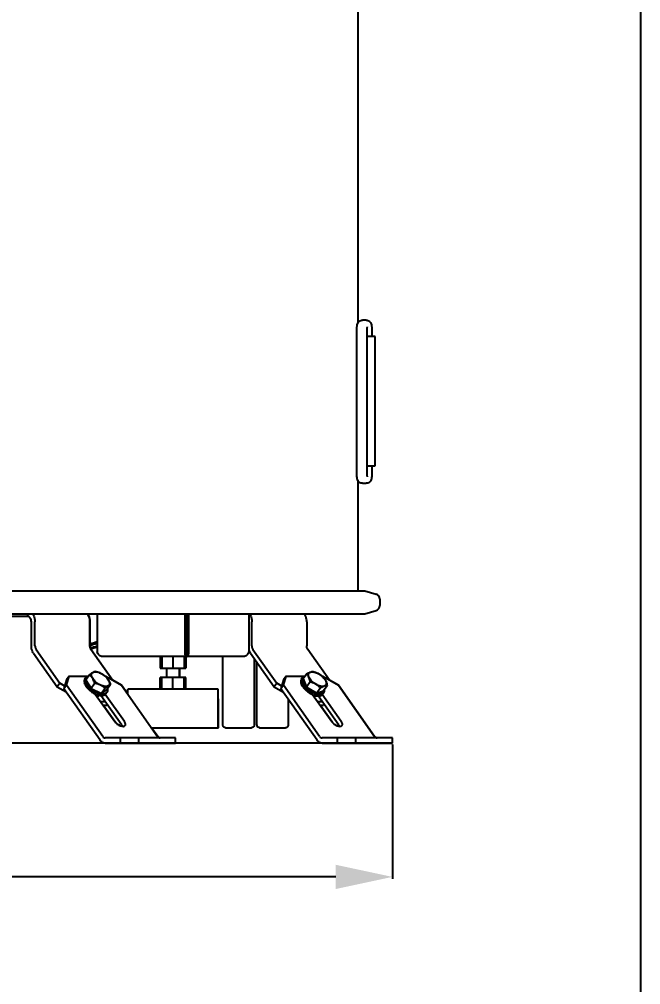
# Model space of a CAD drawing. Header units: millimetres. Extents: x 14017 to 18361, y 6223 to 10695.
# Drawn here: x 17881 to 18361, y 7815 to 8561 of the extents above; entities that cross this region are included whole.
import ezdxf

# ---------------------------------------------------------------- set-up
doc = ezdxf.new("R2010")
doc.units = ezdxf.units.MM
doc.header["$LTSCALE"] = 384.175
doc.header["$PDMODE"] = 3
doc.header["$PDSIZE"] = 8
doc.layers.get('0').update_dxf_attribs({"linetype": 'CONTINUOUS'})
doc.layers.get('Defpoints').update_dxf_attribs({"linetype": 'CONTINUOUS'})
doc.styles.get("Standard").update_dxf_attribs({"font": 'calibri.ttf'})
doc.dimstyles.get("Standard").update_dxf_attribs({"dimtxt": 43.75, "dimasz": 43.75, "dimexe": 1.5, "dimexo": 1, "dimtad": 1, "dimdsep": 46, "dimtxsty": 'Standard', "dimblk": '_FILLED', "dimblk1": '_FILLED', "dimblk2": '_FILLED', "dimcen": 0.09, "dimazin": 2, "dimtol": 1, "dimtp": 0.01, "dimtm": 0.01, "dimtfac": 1, "dimtofl": 0, "dimtmove": 0, "dimatfit": 3, "dimldrblk": '_FILLED', "dimfxl": 1, "dimtolj": 1, "dimarcsym": 0})

# ---------------------------------------------------------------- blocks, each defined once
blk = doc.blocks.new('_FILLED')
at = {"color": 0, "linetype": 'ByBlock'}
blk.add_solid([(0, 0), (-1, 0.214), (-1, -0.214)], dxfattribs=at)
blk = doc.blocks.new('*D315')
at = {"color": 0, "lineweight": -2}
for p, q in [((17436.23, 8000.7), (17436.23, 7896.87)), ((18169.52, 8000.7), (18169.52, 7896.87)), ((17479.98, 7898.37), (17753.54, 7898.37)), ((18125.77, 7898.37), (17852.22, 7898.37))]:
    blk.add_line(p, q, dxfattribs=at)
at = {"layer": 'Defpoints', "color": 0}
for p in [(17436.23, 8001.7), (18169.52, 8001.7), (18169.52, 7898.37)]:
    blk.add_point(p, dxfattribs=at)
at = {"color": 0, "linetype": 'ByBlock', "lineweight": -2, "xscale": 43.75, "yscale": 43.75, "zscale": 43.75, "rotation": 180}
blk.add_blockref('_FILLED', (17436.23, 7898.37), dxfattribs=at)
at = {"color": 0, "linetype": 'ByBlock', "lineweight": -2, "xscale": 43.75, "yscale": 43.75, "zscale": 43.75}
blk.add_blockref('_FILLED', (18169.52, 7898.37), dxfattribs=at)
at = {"color": 0, "insert": (17802.88, 7898.37), "char_height": 43.75, "attachment_point": 5}
blk.add_mtext('\\A1;735', dxfattribs=at)

msp = doc.modelspace()

# ---------------------------------------------------------------- linework, layer by layer
for p, q in [((18361.37363, 6222.83341), (18361.37363, 10695.00949)), ((18169.5206, 8001.69523), (17436.23173, 8001.69523))]:
    msp.add_line(p, q)
at = {"linetype": 'Continuous'}
for p, q in [((18142.73427, 8804.82098), (18142.73427, 8326.04506)), ((18149.24419, 8328.43502), (18146.41788, 8328.43502)), ((18141.93681, 8214.43502), (18141.93681, 8316.43502)), ((18149.93681, 8214.43502), (18149.93681, 8316.43502)), ((18153.72526, 8316.43502), (18153.72526, 8315.93502)), ((18156.22526, 8315.93502), (18149.93681, 8315.93502)), ((18156.22526, 8215.93502), (18156.22526, 8315.93502)), ((18149.93681, 8215.93502), (18156.22526, 8215.93502)), ((18153.72526, 8215.93502), (18153.72526, 8214.43502)), ((18142.73427, 8204.82098), (18142.73427, 8119.50494)), ((18146.41788, 8202.43502), (18149.24419, 8202.43502)), ((17497.14953, 8119.50494), (18148.31901, 8119.50494)), ((18148.31901, 8119.50494), (18156.90376, 8116.88032)), ((18159.73427, 8113.0551), (18159.73427, 8108.01495)), ((17497.14953, 8101.56511), (18148.31901, 8101.56511)), ((17887.69935, 8099.53502), (17887.69935, 8101.56511)), ((17941.29474, 8101.56511), (17941.29474, 8072.53502)), ((18009.16837, 8101.56511), (18009.16837, 8072.53502)), ((18010.58276, 8101.56511), (18010.58276, 8072.53502)), ((18011.9968, 8101.56511), (18011.9968, 8072.53502)), ((18058.67177, 8101.56511), (18058.67177, 8072.53502)), ((18148.31901, 8101.56511), (18156.90376, 8104.18973)), ((17887.69935, 8099.53502), (17757.69936, 8099.53502)), ((17890.52742, 8076.84873), (17890.52742, 8095.53502)), ((17893.35549, 8076.84873), (17893.35549, 8095.53502)), ((17935.78728, 8095.53502), (17935.78728, 8076.84873)), ((17935.84778, 8076.84873), (17935.84778, 8095.53502)), ((18060.95036, 8076.84873), (18060.95036, 8095.53502)), ((18103.38215, 8095.53502), (18103.38215, 8076.84873)), ((17892.18407, 8071.19188), (17910.52488, 8045.25075)), ((17894.18381, 8074.02031), (17912.52463, 8048.07918)), ((17953.33051, 8050.37885), (17936.61561, 8074.02031)), ((17936.67631, 8074.02031), (17953.4414, 8050.3139)), ((18009.16837, 8072.53502), (18011.9968, 8072.53502)), ((18010.58312, 8068.53502), (18010.58312, 8070.53502)), ((18059.77893, 8071.19188), (18078.11975, 8045.25075)), ((18061.77868, 8074.02031), (18080.1195, 8048.07918)), ((18120.92538, 8050.37885), (18104.21047, 8074.02031)), ((18054.42931, 8068.53502), (17945.53756, 8068.53502)), ((17990.02845, 8068.53502), (17990.02845, 8059.53502)), ((17991.32254, 8068.53502), (17991.32254, 8059.53502)), ((17999.98216, 8068.53502), (17999.98216, 8059.53502)), ((18008.64305, 8068.53502), (18008.64305, 8059.53502)), ((18010.02845, 8068.53502), (18010.02845, 8059.53502)), ((17990.02845, 8059.53502), (18008.64305, 8059.53502)), ((17994.98343, 8059.53502), (17994.98343, 8052.53502)), ((18004.98343, 8059.53502), (18004.98343, 8052.53502)), ((18005.02845, 8052.53502), (18005.02845, 8059.53502)), ((18008.64432, 8059.53502), (18010.02845, 8059.53502)), ((18103.28926, 8055.29489), (18100.44689, 8051.27466)), ((17912.52463, 8048.07918), (17910.52488, 8045.25075)), ((17916.38938, 8045.81531), (17912.52463, 8048.07918)), ((17917.79842, 8050.62251), (17915.72582, 8043.55144)), ((17917.72556, 8046.37987), (17919.79816, 8053.45094)), ((17919.79816, 8053.45094), (17917.79842, 8050.62251)), ((17919.79816, 8053.45094), (17933.96957, 8053.45094)), ((17931.82303, 8047.48841), (17931.65633, 8047.95973)), ((17932.57433, 8052.43798), (17931.82442, 8051.37732)), ((17935.58174, 8054.47702), (17932.73936, 8050.45678)), ((17932.73936, 8050.45678), (17936.7119, 8043.95473)), ((17939.55427, 8047.97496), (17936.7119, 8043.95473)), ((17947.54163, 8053.45094), (17948.08603, 8053.45094)), ((17948.08603, 8053.45094), (17960.15736, 8046.37987)), ((17960.22404, 8046.37987), (17953.39403, 8050.38088)), ((18010.02845, 8052.53502), (17990.02845, 8052.53502)), ((17990.02845, 8043.53502), (17990.02845, 8052.53502)), ((17991.32254, 8043.53502), (17991.32254, 8052.53502)), ((17999.98216, 8043.53502), (17999.98216, 8052.53502)), ((18008.64305, 8043.53502), (18008.64305, 8052.53502)), ((18010.02845, 8043.53502), (18010.02845, 8052.53502)), ((18080.1195, 8048.07918), (18078.11975, 8045.25075)), ((18083.98425, 8045.81531), (18080.1195, 8048.07918)), ((18085.39329, 8050.62251), (18083.32069, 8043.55144)), ((18085.32043, 8046.37987), (18087.39303, 8053.45094)), ((18087.39303, 8053.45094), (18085.39329, 8050.62251)), ((18087.39303, 8053.45094), (18101.98556, 8053.45094)), ((18099.16932, 8051.02377), (18099.91923, 8052.08443)), ((18100.44689, 8051.27466), (18103.23172, 8044.96193)), ((18106.07409, 8048.98217), (18103.23172, 8044.96193)), ((18115.12348, 8053.45094), (18115.68089, 8053.45094)), ((18115.68089, 8053.45094), (18127.75222, 8046.37987)), ((18127.77636, 8046.37987), (18120.94634, 8050.38088)), ((17910.52488, 8045.25075), (17917.35173, 8041.25177)), ((17917.72556, 8046.37987), (17915.72582, 8043.55144)), ((17943.66223, 8004.03838), (17915.72582, 8043.55144)), ((17945.66197, 8006.8668), (17917.72556, 8046.37987)), ((17936.7119, 8043.95473), (17944.71217, 8040.16291)), ((17947.55455, 8044.18314), (17944.71217, 8040.16291)), ((17944.71217, 8040.16291), (17948.73991, 8042.87315)), ((17948.90495, 8040.89195), (17948.15504, 8039.83129)), ((17951.58229, 8046.89338), (17948.73991, 8042.87315)), ((17960.15736, 8046.37987), (17988.09376, 8006.8668)), ((17960.22404, 8046.37987), (17960.19069, 8046.33272)), ((17964.98343, 8039.64993), (17960.22404, 8046.37987)), ((18034.98343, 8043.53502), (17964.98343, 8043.53502)), ((17964.98343, 8039.5539), (17964.98343, 8043.53502)), ((18034.98343, 8013.53502), (18034.98343, 8043.53502)), ((18078.11975, 8045.25075), (18084.94659, 8041.25177)), ((18085.32043, 8046.37987), (18083.32069, 8043.55144)), ((18111.25709, 8004.03838), (18083.32069, 8043.55144)), ((18113.25684, 8006.8668), (18085.32043, 8046.37987)), ((18103.23172, 8044.96193), (18111.11933, 8040.35225)), ((18113.96171, 8044.37248), (18111.11933, 8040.35225)), ((18111.11933, 8040.35225), (18116.22212, 8042.05528)), ((18115.49994, 8039.47774), (18116.24985, 8040.5384)), ((18119.06449, 8046.07551), (18116.22212, 8042.05528)), ((18127.75222, 8046.37987), (18155.68863, 8006.8668)), ((18127.77636, 8046.37987), (18127.76831, 8046.36849)), ((18155.71986, 8006.8668), (18127.77636, 8046.37987)), ((17939.97222, 8039.67063), (17955.02457, 8018.3807)), ((17941.49244, 8039.06873), (17940.94511, 8038.29459)), ((17944.02597, 8033.93704), (17947.45204, 8033.93704)), ((17960.45039, 8015.55227), (17944.19048, 8038.55017)), ((17944.48916, 8038.53324), (17944.9891, 8038.53324)), ((17962.45013, 8018.3807), (17947.64488, 8039.32114)), ((18034.98343, 8035.53502), (18035.73663, 8035.53502)), ((18035.02845, 8013.53502), (18035.02845, 8035.53502)), ((18107.87175, 8039.23972), (18122.61944, 8018.3807)), ((18108.919, 8038.83069), (18108.53997, 8038.29459)), ((18111.62083, 8033.93704), (18115.04691, 8033.93704)), ((18128.04526, 8015.55227), (18112.03729, 8038.19383)), ((18130.045, 8018.3807), (18115.29735, 8039.23967)), ((17946.02571, 8031.10862), (17948.88246, 8031.10862)), ((17955.10261, 8018.3807), (17946.10147, 8031.10862)), ((17949.13163, 8031.56144), (17948.81148, 8031.10862)), ((17949.16716, 8031.51119), (17948.88246, 8031.10862)), ((17948.9326, 8031.27994), (17948.88246, 8031.10862)), ((18113.62058, 8031.10862), (18116.40634, 8031.10862)), ((18122.65493, 8018.3807), (18113.65378, 8031.10862)), ((18116.7265, 8031.56144), (18116.40634, 8031.10862)), ((18116.74075, 8031.54128), (18116.43478, 8031.10862)), ((17983.37922, 8013.53502), (18035.02845, 8013.53502)), ((17988.16754, 8006.8668), (17983.4518, 8013.53502)), ((18040.62376, 8013.53502), (18060.62332, 8013.53502)), ((18066.92047, 8013.53502), (18086.92003, 8013.53502)), ((18001.96828, 8005.69523), (17947.66172, 8005.69523)), ((17959.45921, 8001.69523), (17959.45921, 8005.69523)), ((17973.60135, 8001.69523), (17973.60135, 8005.69523)), ((18001.88921, 8001.69523), (18001.88921, 8005.69523)), ((18001.96828, 8001.69523), (18001.96828, 8005.69523)), ((18169.5206, 8005.69523), (18115.25659, 8005.69523)), ((18127.05408, 8001.69523), (18127.05408, 8005.69523)), ((18141.19621, 8001.69523), (18141.19621, 8005.69523)), ((18169.48408, 8001.69523), (18169.48408, 8005.69523)), ((18169.5206, 8001.69523), (18169.5206, 8005.69523)), ((17947.66172, 8001.69523), (18001.96828, 8001.69523)), ((18115.25659, 8001.69523), (18169.5206, 8001.69523))]:
    msp.add_line(p, q, dxfattribs=at)
for centre, radius, start, end in [((18155.73427, 8113.0551), 4, 0, 73), ((18155.73427, 8108.01495), 4, 287, 0), ((17835.97301, 8423.88846), 359.5, 286.11990542, 287.03616605), ((17835.9764, 8423.48164), 360.2732, 286.08394706, 286.99794313), ((17835.9764, 8423.48164), 362.2732, 286.03316334, 286.9014065), ((17835.97301, 8423.88846), 363.5, 286.02881634, 286.84333416), ((17939.65358, 8076.12579), 3.64653, 214.83366991, 215.26745484), ((18067.72628, 8076.45735), 9.55393, 197.8277405, 202.19193994), ((18109.32357, 8051.73457), 11.14017, 210.79379699, 211.72247706)]:
    msp.add_arc(centre, radius, start, end, dxfattribs=at)
for points, knots in [([(18142.08492, 8322.33198), (18142.11958, 8322.9082), (18142.2008, 8324.00318), (18142.50036, 8325.89938), (18143.80124, 8327.84465), (18145.54205, 8328.43502), (18146.41788, 8328.43502)], [0, 0, 0, 0, 0.207395088, 0.394904037, 0.685335144, 1, 1, 1, 1]), ([(18149.24419, 8328.43502), (18150.1203, 8328.43502), (18151.86145, 8327.84424), (18153.16178, 8325.89857), (18153.46133, 8324.00273), (18153.5425, 8322.90807), (18153.57714, 8322.33198)], [0, 0, 0, 0, 0.314771394, 0.60520433, 0.792650885, 1, 1, 1, 1]), ([(18141.93681, 8316.43502), (18141.93681, 8316.97311), (18141.9492, 8318.93939), (18141.99919, 8320.90623), (18142.08492, 8322.33198)], [0, 0, 0, 0, 0.273637309, 1, 1, 1, 1]), ([(18149.93681, 8316.43502), (18149.93681, 8316.93763), (18149.94827, 8318.74376), (18149.99225, 8320.55048), (18150.0705, 8321.85178)], [0, 0, 0, 0, 0.278260014, 1, 1, 1, 1]), ([(18150.0705, 8321.85178), (18150.08186, 8322.04069), (18150.10043, 8322.36021), (18150.15243, 8322.88303), (18150.15589, 8323.02843), (18150.2106, 8323.35564), (18150.20244, 8323.31552)], [0, 0, 0, 0, 0.386205276, 0.698291893, 0.916450765, 1, 1, 1, 1]), ([(18153.57714, 8322.33198), (18153.60287, 8321.90413), (18153.69665, 8319.93982), (18153.72526, 8317.97284), (18153.72526, 8316.43502)], [0, 0, 0, 0, 0.217968113, 1, 1, 1, 1]), ([(18142.08492, 8208.53807), (18142.0592, 8208.96591), (18141.96542, 8210.93023), (18141.93681, 8212.89721), (18141.93681, 8214.43502)], [0, 0, 0, 0, 0.217968113, 1, 1, 1, 1]), ([(18150.0705, 8209.01827), (18150.04768, 8209.39776), (18149.96234, 8211.20213), (18149.93681, 8213.00892), (18149.93681, 8214.43502)], [0, 0, 0, 0, 0.210472157, 1, 1, 1, 1]), ([(18153.72526, 8214.43502), (18153.72526, 8213.89694), (18153.71286, 8211.93066), (18153.66288, 8209.96382), (18153.57714, 8208.53807)], [0, 0, 0, 0, 0.273637309, 1, 1, 1, 1]), ([(18146.41788, 8202.43502), (18145.54176, 8202.43502), (18143.80062, 8203.02581), (18142.50028, 8204.97147), (18142.20074, 8206.86732), (18142.11957, 8207.96198), (18142.08492, 8208.53807)], [0, 0, 0, 0, 0.314771394, 0.60520433, 0.792650885, 1, 1, 1, 1]), ([(18153.57714, 8208.53807), (18153.54249, 8207.96185), (18153.46127, 8206.86687), (18153.16171, 8204.97067), (18151.86083, 8203.0254), (18150.12002, 8202.43502), (18149.24419, 8202.43502)], [0, 0, 0, 0, 0.207395088, 0.394904037, 0.685335144, 1, 1, 1, 1]), ([(18150.20127, 8207.5606), (18150.20738, 8207.5311), (18150.15813, 8207.82451), (18150.15567, 8207.95664), (18150.1011, 8208.49567), (18150.08226, 8208.82269), (18150.0705, 8209.01827)], [0, 0, 0, 0, 0.061742354, 0.277986051, 0.598475855, 1, 1, 1, 1]), ([(17891.39842, 8101.58699), (17891.71496, 8101.1999), (17892.88961, 8099.3928), (17893.35549, 8097.17875), (17893.35549, 8095.53502)], [0, 0, 0, 0, 0.233252355, 1, 1, 1, 1]), ([(17935.78728, 8095.53502), (17935.78728, 8096.10425), (17935.62922, 8098.23664), (17934.82566, 8100.36966), (17933.83022, 8101.58699)], [0, 0, 0, 0, 0.265775604, 1, 1, 1, 1]), ([(17933.89021, 8101.58699), (17934.20682, 8101.19991), (17935.38173, 8099.3929), (17935.84778, 8097.17878), (17935.84778, 8095.53502)], [0, 0, 0, 0, 0.233263735, 1, 1, 1, 1]), ([(18058.99329, 8101.58699), (18059.30983, 8101.1999), (18060.48448, 8099.3928), (18060.95036, 8097.17875), (18060.95036, 8095.53502)], [0, 0, 0, 0, 0.233252355, 1, 1, 1, 1]), ([(18103.38215, 8095.53502), (18103.38215, 8096.10425), (18103.22408, 8098.23664), (18102.42053, 8100.36966), (18101.42508, 8101.58699)], [0, 0, 0, 0, 0.265775604, 1, 1, 1, 1]), ([(17890.52742, 8095.53502), (17890.52742, 8096.05033), (17890.39271, 8097.05025), (17889.80084, 8098.35949), (17888.87912, 8099.29156), (17888.07414, 8099.53502), (17887.69935, 8099.53502)], [0, 0, 0, 0, 0.288006265, 0.555362929, 0.790529107, 1, 1, 1, 1]), ([(17892.18407, 8071.19188), (17891.91442, 8071.57326), (17890.9247, 8073.29985), (17890.52742, 8075.33342), (17890.52742, 8076.84873)], [0, 0, 0, 0, 0.235611483, 1, 1, 1, 1]), ([(17893.35549, 8076.84873), (17893.35549, 8076.58806), (17893.42304, 8075.60072), (17893.76245, 8074.61628), (17894.18381, 8074.02031)], [0, 0, 0, 0, 0.263159362, 1, 1, 1, 1]), ([(17936.61561, 8074.02031), (17936.48078, 8074.211), (17935.98594, 8075.0743), (17935.78728, 8076.09108), (17935.78728, 8076.84873)], [0, 0, 0, 0, 0.2356118, 1, 1, 1, 1]), ([(17935.84778, 8076.84873), (17935.84778, 8076.59069), (17935.91409, 8075.61216), (17936.24715, 8074.63682), (17936.66046, 8074.04291)], [0, 0, 0, 0, 0.262877303, 1, 1, 1, 1]), ([(17945.53756, 8068.53502), (17945.04822, 8068.53502), (17944.03568, 8068.75705), (17942.74908, 8069.66446), (17941.79418, 8070.97293), (17941.41425, 8072.00396), (17941.29474, 8072.53502)], [0, 0, 0, 0, 0.23458135, 0.480469557, 0.739044127, 1, 1, 1, 1]), ([(18009.16837, 8072.53502), (18009.05588, 8072.03519), (18008.96029, 8071.07224), (18009.19344, 8069.77954), (18009.71738, 8068.83201), (18010.31976, 8068.53502), (18010.58312, 8068.53502)], [0, 0, 0, 0, 0.328071836, 0.610547678, 0.831358918, 1, 1, 1, 1]), ([(18010.58312, 8070.53502), (18010.50254, 8070.53502), (18010.38428, 8070.6744), (18010.31827, 8070.88656), (18010.265, 8071.25437), (18010.32125, 8071.82521), (18010.47277, 8072.29066), (18010.58276, 8072.53502)], [0, 0, 0, 0, 0.11272555, 0.204511855, 0.321829042, 0.625120695, 1, 1, 1, 1]), ([(18010.58276, 8072.53502), (18010.69278, 8072.29066), (18010.84437, 8071.82522), (18010.90076, 8071.2544), (18010.84762, 8070.88657), (18010.78176, 8070.67447), (18010.66364, 8070.53502), (18010.58312, 8070.53502)], [0, 0, 0, 0, 0.374927505, 0.678250274, 0.795570415, 0.887347267, 1, 1, 1, 1]), ([(18010.58312, 8068.53502), (18010.84637, 8068.53502), (18011.44854, 8068.83211), (18011.97208, 8069.77962), (18012.20499, 8071.07227), (18012.10931, 8072.0352), (18011.9968, 8072.53502)], [0, 0, 0, 0, 0.168588974, 0.389388458, 0.671887043, 1, 1, 1, 1]), ([(18058.67177, 8072.53502), (18058.55222, 8072.00396), (18058.17228, 8070.97295), (18057.21747, 8069.66449), (18055.93102, 8068.75706), (18054.91858, 8068.53502), (18054.42931, 8068.53502)], [0, 0, 0, 0, 0.260971449, 0.519553219, 0.765435348, 1, 1, 1, 1]), ([(18060.95036, 8076.84873), (18060.95036, 8076.58806), (18061.01791, 8075.60072), (18061.35732, 8074.61628), (18061.77868, 8074.02031)], [0, 0, 0, 0, 0.263159362, 1, 1, 1, 1]), ([(18104.21047, 8074.02031), (18104.07565, 8074.211), (18103.58081, 8075.0743), (18103.38215, 8076.09108), (18103.38215, 8076.84873)], [0, 0, 0, 0, 0.2356118, 1, 1, 1, 1]), ([(18038.42808, 8045.03502), (18038.42808, 8047.28181), (18038.43498, 8055.11929), (18038.45666, 8062.95686), (18038.5055, 8068.54736)], [0, 0, 0, 0, 0.286670806, 1, 1, 1, 1]), ([(18062.75401, 8066.99794), (18062.76531, 8065.46836), (18062.80715, 8058.14746), (18062.819, 8050.82641), (18062.819, 8045.03502)], [0, 0, 0, 0, 0.208935872, 1, 1, 1, 1]), ([(18064.7248, 8045.03502), (18064.7248, 8046.75883), (18064.72869, 8053.13043), (18064.7452, 8059.50205), (18064.7714, 8064.14978)], [0, 0, 0, 0, 0.270544756, 1, 1, 1, 1]), ([(17935.58174, 8054.47702), (17935.99447, 8054.83085), (17936.76595, 8055.47506), (17937.57007, 8056.07983), (17937.95283, 8056.33739)], [0, 0, 0, 0, 0.54094698, 1, 1, 1, 1]), ([(17937.01079, 8054.47426), (17937.013, 8054.84336), (17937.12248, 8055.40308), (17937.53377, 8056.00527), (17937.80491, 8056.23786), (17937.95283, 8056.33739)], [0, 0, 0, 0, 0.511340837, 0.753017084, 1, 1, 1, 1]), ([(17937.95283, 8056.33739), (17938.11206, 8056.44453), (17938.63519, 8056.77925), (17939.19841, 8057.06146), (17939.60948, 8057.18726)], [0, 0, 0, 0, 0.308658522, 1, 1, 1, 1]), ([(17937.95283, 8056.33739), (17938.66956, 8056.81967), (17940.24249, 8056.95121), (17942.25024, 8056.51693), (17943.38749, 8056.07118), (17943.96683, 8055.7966)], [0, 0, 0, 0, 0.416579734, 0.690847524, 1, 1, 1, 1]), ([(17939.60948, 8057.18726), (17939.98795, 8057.10996), (17941.47669, 8056.7751), (17942.93647, 8056.28495), (17943.96683, 8055.7966)], [0, 0, 0, 0, 0.253052687, 1, 1, 1, 1]), ([(17943.96683, 8055.7966), (17944.63393, 8055.48042), (17945.90506, 8054.75421), (17947.06205, 8053.86183), (17947.60975, 8053.39544)], [0, 0, 0, 0, 0.506470788, 1, 1, 1, 1]), ([(17943.96683, 8055.7966), (17945.21163, 8055.20661), (17946.94976, 8054.06427), (17948.85489, 8052.20134), (17949.63383, 8051.17245), (17949.95324, 8050.64966)], [0, 0, 0, 0, 0.517831556, 0.769702154, 1, 1, 1, 1]), ([(18103.28926, 8055.29489), (18103.78873, 8055.57339), (18104.73579, 8056.07424), (18105.72449, 8056.49366), (18106.19788, 8056.65165)], [0, 0, 0, 0, 0.533994686, 1, 1, 1, 1]), ([(18105.0389, 8052.64378), (18104.81503, 8053.15126), (18104.30452, 8054.0909), (18103.63527, 8054.92291), (18103.28926, 8055.29489)], [0, 0, 0, 0, 0.521946384, 1, 1, 1, 1]), ([(18105.0389, 8052.64378), (18104.84736, 8053.07796), (18104.57417, 8053.91139), (18104.59818, 8054.98843), (18104.89141, 8055.68108), (18105.34277, 8056.25736), (18105.84469, 8056.53378), (18106.19788, 8056.65165)], [0, 0, 0, 0, 0.29835082, 0.544644755, 0.656146811, 0.765907493, 1, 1, 1, 1]), ([(18106.19788, 8056.65165), (18106.58645, 8056.78134), (18107.31016, 8056.97104), (18108.05833, 8057.01409), (18108.39205, 8056.99792)], [0, 0, 0, 0, 0.550775819, 1, 1, 1, 1]), ([(18106.19788, 8056.65165), (18106.62155, 8056.79305), (18107.61799, 8056.91012), (18108.59861, 8056.77462), (18109.12237, 8056.65743)], [0, 0, 0, 0, 0.454206205, 1, 1, 1, 1]), ([(18108.39205, 8056.99792), (18109.14072, 8056.77674), (18110.61729, 8056.27394), (18112.0228, 8055.59005), (18112.69308, 8055.19833)], [0, 0, 0, 0, 0.501381324, 1, 1, 1, 1]), ([(18109.12237, 8056.65743), (18109.72441, 8056.52272), (18110.95591, 8056.11747), (18112.11242, 8055.53768), (18112.69308, 8055.19833)], [0, 0, 0, 0, 0.478433415, 1, 1, 1, 1]), ([(18112.69308, 8055.19833), (18113.35507, 8054.81144), (18114.61261, 8053.94331), (18115.74329, 8052.91977), (18116.27966, 8052.38823)], [0, 0, 0, 0, 0.503817753, 1, 1, 1, 1]), ([(18112.69308, 8055.19833), (18113.88123, 8054.50395), (18115.50359, 8053.25726), (18117.18117, 8051.29289), (18117.80178, 8050.25285), (18118.0293, 8049.73712)], [0, 0, 0, 0, 0.533966344, 0.781285861, 1, 1, 1, 1]), ([(17931.82442, 8051.37732), (17931.67517, 8051.16622), (17931.43504, 8050.67805), (17931.29693, 8049.83989), (17931.36905, 8048.91158), (17931.54203, 8048.28292), (17931.65633, 8047.95973)], [0, 0, 0, 0, 0.218602902, 0.451694117, 0.710144234, 1, 1, 1, 1]), ([(17931.65633, 8047.95973), (17931.66965, 8047.92208), (17931.72515, 8047.76927), (17931.78574, 8047.61831), (17931.83398, 8047.50556)], [0, 0, 0, 0, 0.245659184, 1, 1, 1, 1]), ([(17948.22847, 8040.23522), (17947.62963, 8039.83016), (17946.42382, 8039.54502), (17944.76213, 8039.62012), (17943.2911, 8039.91053), (17941.74036, 8040.42553), (17939.59629, 8041.40194), (17937.06475, 8043.03243), (17934.8854, 8045.06041), (17933.51276, 8046.83066), (17932.75113, 8048.11736), (17932.25302, 8049.35944), (17932.03702, 8050.52238), (17932.12005, 8051.57407), (17932.39454, 8052.18365), (17932.57425, 8052.43787)], [0, 0, 0, 0, 0.093418334, 0.150889483, 0.215454291, 0.286192988, 0.361667343, 0.519373707, 0.673046594, 0.743734739, 0.808237363, 0.865641563, 0.915816092, 0.959772474, 1, 1, 1, 1]), ([(17932.57425, 8052.43787), (17932.61913, 8052.50136), (17932.81302, 8052.75034), (17933.05404, 8052.96161), (17933.25081, 8053.09471)], [0, 0, 0, 0, 0.246596245, 1, 1, 1, 1]), ([(17933.25081, 8053.09471), (17933.36965, 8053.17509), (17933.91082, 8053.48516), (17934.53092, 8053.63883), (17935.00595, 8053.69469)], [0, 0, 0, 0, 0.230742977, 1, 1, 1, 1]), ([(17937.92522, 8051.73124), (17937.60098, 8052.26195), (17936.88631, 8053.24293), (17936.02311, 8054.09298), (17935.58174, 8054.47702)], [0, 0, 0, 0, 0.515270429, 1, 1, 1, 1]), ([(17937.92522, 8051.73124), (17937.64822, 8052.18462), (17937.20946, 8053.06025), (17937.00814, 8054.03294), (17937.01079, 8054.47426)], [0, 0, 0, 0, 0.546250591, 1, 1, 1, 1]), ([(17939.55427, 8047.97496), (17939.4479, 8048.31301), (17939.01372, 8049.60778), (17938.45286, 8050.86762), (17937.92522, 8051.73124)], [0, 0, 0, 0, 0.259354772, 1, 1, 1, 1]), ([(17943.91163, 8046.5843), (17942.66683, 8047.17429), (17940.9287, 8048.31663), (17939.02357, 8050.17956), (17938.24463, 8051.20845), (17937.92522, 8051.73124)], [0, 0, 0, 0, 0.517831556, 0.769702154, 1, 1, 1, 1]), ([(17943.91163, 8046.5843), (17943.57112, 8046.74569), (17942.16616, 8047.34729), (17940.68114, 8047.74482), (17939.55427, 8047.97496)], [0, 0, 0, 0, 0.246780243, 1, 1, 1, 1]), ([(17947.60975, 8053.39544), (17948.05112, 8053.01141), (17948.91432, 8052.16137), (17949.62899, 8051.18038), (17949.95324, 8050.64966)], [0, 0, 0, 0, 0.484719621, 1, 1, 1, 1]), ([(17950.86767, 8047.90664), (17950.86546, 8047.53754), (17950.75598, 8046.97782), (17950.34469, 8046.37563), (17950.07355, 8046.14304), (17949.92564, 8046.04351)], [0, 0, 0, 0, 0.511340837, 0.753017084, 1, 1, 1, 1]), ([(17949.95324, 8050.64966), (17950.12417, 8050.36988), (17950.78812, 8049.17337), (17951.27041, 8047.88451), (17951.58229, 8046.89338)], [0, 0, 0, 0, 0.23986084, 1, 1, 1, 1]), ([(17949.95324, 8050.64966), (17950.23024, 8050.19628), (17950.669, 8049.32065), (17950.87032, 8048.34796), (17950.86767, 8047.90664)], [0, 0, 0, 0, 0.546250591, 1, 1, 1, 1]), ([(18099.16942, 8051.02388), (18098.96323, 8050.73231), (18098.66382, 8050.0103), (18098.65248, 8048.76705), (18099.02355, 8047.3992), (18099.47769, 8046.49503), (18099.75399, 8046.03136)], [0, 0, 0, 0, 0.202651318, 0.429158375, 0.693701299, 1, 1, 1, 1]), ([(18106.24435, 8041.53655), (18105.64378, 8041.90666), (18104.48927, 8042.70626), (18102.92187, 8044.05588), (18101.57835, 8045.50283), (18100.51653, 8046.98469), (18099.78074, 8048.4403), (18099.40356, 8049.81552), (18099.41201, 8051.06546), (18099.71214, 8051.79154), (18099.91923, 8052.08442)], [0, 0, 0, 0, 0.158619338, 0.315072407, 0.464219518, 0.601543723, 0.723677396, 0.829127152, 0.919347409, 1, 1, 1, 1]), ([(18099.91923, 8052.08442), (18100.12527, 8052.37582), (18100.70497, 8052.89841), (18101.42932, 8053.16195), (18101.81824, 8053.25043)], [0, 0, 0, 0, 0.472232106, 1, 1, 1, 1]), ([(18109.84811, 8040.55993), (18109.00782, 8040.85111), (18107.33762, 8041.61151), (18105.02875, 8043.11498), (18102.99072, 8044.91097), (18101.39481, 8046.84732), (18100.49182, 8048.53387), (18100.14495, 8049.8173), (18100.07792, 8050.66913), (18100.197, 8051.44112), (18100.50746, 8052.11193), (18101.00238, 8052.65519), (18101.42423, 8052.91029), (18101.65147, 8053.01416)], [0, 0, 0, 0, 0.15081723, 0.309530111, 0.465786954, 0.609630084, 0.733294105, 0.786490808, 0.834107283, 0.877174104, 0.917526933, 0.95762683, 1, 1, 1, 1]), ([(18106.07409, 8048.98217), (18106.0158, 8049.3114), (18105.77241, 8050.55679), (18105.41648, 8051.78786), (18105.0389, 8052.64378)], [0, 0, 0, 0, 0.263299866, 1, 1, 1, 1]), ([(18110.37512, 8047.18257), (18109.18697, 8047.87695), (18107.5646, 8049.12364), (18105.88702, 8051.08801), (18105.26641, 8052.12805), (18105.0389, 8052.64378)], [0, 0, 0, 0, 0.533966344, 0.781285861, 1, 1, 1, 1]), ([(18110.37512, 8047.18257), (18109.70485, 8047.57429), (18108.29935, 8048.25817), (18106.82278, 8048.76099), (18106.07409, 8048.98217)], [0, 0, 0, 0, 0.498608818, 1, 1, 1, 1]), ([(18116.27966, 8052.38823), (18116.62566, 8052.01626), (18117.29491, 8051.18426), (18117.80542, 8050.24461), (18118.0293, 8049.73712)], [0, 0, 0, 0, 0.478043633, 1, 1, 1, 1]), ([(18118.0293, 8049.73712), (18118.22083, 8049.30294), (18118.49403, 8048.46951), (18118.47002, 8047.39247), (18118.17679, 8046.69982), (18117.72543, 8046.12354), (18117.22351, 8045.84712), (18116.87032, 8045.72924)], [0, 0, 0, 0, 0.29835082, 0.544644755, 0.656146811, 0.765907493, 1, 1, 1, 1]), ([(18118.0293, 8049.73712), (18118.15003, 8049.46345), (18118.61215, 8048.27863), (18118.89516, 8047.03182), (18119.06449, 8046.07551)], [0, 0, 0, 0, 0.235468482, 1, 1, 1, 1]), ([(17931.82295, 8047.48863), (17932.09712, 8046.71335), (17932.98679, 8045.13571), (17934.86458, 8043.01222), (17937.23339, 8041.10696), (17939.03712, 8040.08116), (17939.97276, 8039.65786)], [0, 0, 0, 0, 0.213654354, 0.46388539, 0.733186723, 1, 1, 1, 1]), ([(17931.83398, 8047.50556), (17932.15361, 8046.75848), (17933.07056, 8045.25508), (17934.91144, 8043.21761), (17937.1816, 8041.37696), (17938.89445, 8040.36225), (17939.78376, 8039.92903)], [0, 0, 0, 0, 0.218172203, 0.467896586, 0.734401975, 1, 1, 1, 1]), ([(17947.55455, 8044.18314), (17947.00686, 8044.64953), (17945.84987, 8045.54191), (17944.57874, 8046.26812), (17943.91163, 8046.5843)], [0, 0, 0, 0, 0.493519307, 1, 1, 1, 1]), ([(17949.92564, 8046.04351), (17949.2089, 8045.56122), (17947.63597, 8045.42969), (17945.62823, 8045.86397), (17944.49097, 8046.30972), (17943.91163, 8046.5843)], [0, 0, 0, 0, 0.416579734, 0.690847524, 1, 1, 1, 1]), ([(17949.92564, 8046.04351), (17949.54289, 8045.78596), (17948.73876, 8045.18119), (17947.96729, 8044.53699), (17947.55455, 8044.18314)], [0, 0, 0, 0, 0.459043411, 1, 1, 1, 1]), ([(17948.90503, 8040.89206), (17948.86015, 8040.82857), (17948.66626, 8040.57959), (17948.42523, 8040.36832), (17948.22847, 8040.23522)], [0, 0, 0, 0, 0.246596245, 1, 1, 1, 1]), ([(17949.27542, 8043.61884), (17949.38833, 8043.12713), (17949.45887, 8042.38019), (17949.23488, 8041.45809), (17949.02832, 8041.06647), (17948.90503, 8040.89206)], [0, 0, 0, 0, 0.535801146, 0.773170388, 1, 1, 1, 1]), ([(17951.58229, 8046.89338), (17951.46488, 8046.85745), (17950.87909, 8046.64567), (17950.33977, 8046.32218), (17949.92564, 8046.04351)], [0, 0, 0, 0, 0.197417323, 1, 1, 1, 1]), ([(18040.62376, 8013.53502), (18040.13302, 8013.53502), (18039.19938, 8013.89923), (18038.648, 8014.9174), (18038.59632, 8015.71041), (18038.57518, 8016.38589), (18038.55645, 8017.26254), (18038.53844, 8018.41844), (18038.5211, 8019.85028), (18038.50475, 8021.54527), (18038.48338, 8024.28015), (18038.46143, 8028.20611), (18038.44245, 8033.40617), (18038.43071, 8039.09559), (18038.42808, 8043.02703), (18038.42808, 8045.03502)], [0, 0, 0, 0, 0.045173417, 0.082632934, 0.09974387, 0.118087443, 0.144888482, 0.180439655, 0.224512586, 0.276699062, 0.336476903, 0.476272302, 0.638100231, 0.815159113, 1, 1, 1, 1]), ([(18062.819, 8045.03502), (18062.819, 8043.02677), (18062.81636, 8039.09484), (18062.80462, 8033.4049), (18062.78564, 8028.20458), (18062.76368, 8024.27858), (18062.74231, 8021.54371), (18062.72596, 8019.84877), (18062.70861, 8018.41705), (18062.69061, 8017.26132), (18062.67184, 8016.38491), (18062.65076, 8015.70932), (18062.59868, 8014.9165), (18062.04702, 8013.89891), (18061.11391, 8013.53502), (18060.62332, 8013.53502)], [0, 0, 0, 0, 0.184865319, 0.36194443, 0.523773985, 0.663571148, 0.723348597, 0.775533454, 0.819602889, 0.855148497, 0.881941877, 0.900277198, 0.91741346, 0.954839426, 1, 1, 1, 1]), ([(18066.92047, 8013.53502), (18066.42974, 8013.53502), (18065.4961, 8013.89923), (18064.94472, 8014.9174), (18064.89304, 8015.71041), (18064.8719, 8016.38589), (18064.85317, 8017.26254), (18064.83516, 8018.41844), (18064.81781, 8019.85028), (18064.80146, 8021.54527), (18064.7801, 8024.28015), (18064.75815, 8028.20611), (18064.73917, 8033.40617), (18064.72743, 8039.09559), (18064.7248, 8043.02703), (18064.7248, 8045.03502)], [0, 0, 0, 0, 0.045173417, 0.082632934, 0.09974387, 0.118087443, 0.144888482, 0.180439655, 0.224512586, 0.276699062, 0.336476903, 0.476272302, 0.638100231, 0.815159113, 1, 1, 1, 1]), ([(18099.84769, 8045.87701), (18100.27556, 8045.18475), (18101.32426, 8043.82796), (18103.23344, 8042.0174), (18105.43831, 8040.43754), (18107.04974, 8039.58804), (18107.87221, 8039.23453)], [0, 0, 0, 0, 0.231309327, 0.484387054, 0.745552965, 1, 1, 1, 1]), ([(18109.67781, 8039.88505), (18109.38937, 8039.985), (18108.20121, 8040.43893), (18107.06688, 8041.02966), (18106.24435, 8041.53655)], [0, 0, 0, 0, 0.240090702, 1, 1, 1, 1]), ([(18116.24984, 8040.5384), (18116.12331, 8040.35945), (18115.81357, 8040.02614), (18115.22008, 8039.64678), (18114.50789, 8039.3864), (18113.36483, 8039.19138), (18111.70506, 8039.28946), (18110.37526, 8039.64337), (18109.67781, 8039.88505)], [0, 0, 0, 0, 0.093591602, 0.191742192, 0.298149114, 0.415243836, 0.684785579, 1, 1, 1, 1]), ([(18116.54953, 8042.49021), (18116.52557, 8042.21284), (18116.40846, 8041.67395), (18115.98158, 8040.96562), (18115.32985, 8040.43101), (18114.4901, 8040.08595), (18113.4918, 8039.9281), (18111.90343, 8039.96663), (18110.67417, 8040.27368), (18109.84811, 8040.55993)], [0, 0, 0, 0, 0.103511019, 0.201498846, 0.301785141, 0.411474881, 0.535202539, 0.67494789, 1, 1, 1, 1]), ([(18113.96171, 8044.37248), (18113.42534, 8044.904), (18112.29466, 8045.92755), (18111.03712, 8046.79568), (18110.37512, 8047.18257)], [0, 0, 0, 0, 0.496172357, 1, 1, 1, 1]), ([(18113.94583, 8045.72347), (18113.34379, 8045.85818), (18112.11229, 8046.26343), (18110.95578, 8046.84322), (18110.37512, 8047.18257)], [0, 0, 0, 0, 0.478433415, 1, 1, 1, 1]), ([(18116.87032, 8045.72924), (18116.44664, 8045.58784), (18115.45021, 8045.47078), (18114.46959, 8045.60628), (18113.94583, 8045.72347)], [0, 0, 0, 0, 0.454206205, 1, 1, 1, 1]), ([(18116.87032, 8045.72924), (18116.39694, 8045.57126), (18115.40825, 8045.15184), (18114.46119, 8044.65099), (18113.96171, 8044.37248)], [0, 0, 0, 0, 0.465995668, 1, 1, 1, 1]), ([(18116.715, 8042.72527), (18116.76209, 8042.32774), (18116.75642, 8041.5543), (18116.45652, 8040.83071), (18116.24984, 8040.5384)], [0, 0, 0, 0, 0.527906815, 1, 1, 1, 1]), ([(18119.06449, 8046.07551), (18118.73078, 8046.09167), (18117.98261, 8046.04863), (18117.2589, 8045.85893), (18116.87032, 8045.72924)], [0, 0, 0, 0, 0.449214016, 1, 1, 1, 1]), ([(17939.78376, 8039.92903), (17940.57157, 8039.54524), (17942.10442, 8038.93021), (17943.73129, 8038.59923), (17944.49804, 8038.54952)], [0, 0, 0, 0, 0.532823452, 1, 1, 1, 1]), ([(17939.97276, 8039.65786), (17940.73593, 8039.31258), (17942.20777, 8038.77521), (17943.76694, 8038.53328), (17944.48892, 8038.53324)], [0, 0, 0, 0, 0.53708237, 1, 1, 1, 1]), ([(17941.27078, 8037.83516), (17941.4625, 8037.84769), (17942.11861, 8037.93183), (17942.77373, 8038.28289), (17943.04725, 8038.66955)], [0, 0, 0, 0, 0.288588513, 1, 1, 1, 1]), ([(17941.48557, 8039.03835), (17941.52205, 8038.94265), (17941.64531, 8038.58438), (17941.71867, 8038.20635), (17941.72697, 8037.92979)], [0, 0, 0, 0, 0.270150605, 1, 1, 1, 1]), ([(17944.49804, 8038.54952), (17944.53962, 8038.54682), (17944.70314, 8038.53748), (17944.86697, 8038.53324), (17944.9891, 8038.53324)], [0, 0, 0, 0, 0.254390994, 1, 1, 1, 1]), ([(17944.9891, 8038.53324), (17945.23234, 8038.53324), (17946.09183, 8038.57611), (17946.96488, 8038.8271), (17947.47856, 8039.17456)], [0, 0, 0, 0, 0.281727096, 1, 1, 1, 1]), ([(17947.47856, 8039.17456), (17947.54537, 8039.21975), (17947.79902, 8039.40707), (17948.01962, 8039.63975), (17948.15504, 8039.83129)], [0, 0, 0, 0, 0.255849117, 1, 1, 1, 1]), ([(18089.10487, 8035.34882), (18089.10148, 8033.87681), (18089.09334, 8031.05868), (18089.07628, 8027.056), (18089.05526, 8023.53356), (18089.03407, 8020.94195), (18089.01479, 8019.17686), (18089.00071, 8018.10481), (18088.98583, 8017.20976), (18088.97143, 8016.49419), (18088.95415, 8015.94864), (18088.93465, 8015.38803), (18088.79588, 8014.62528), (18088.10631, 8013.77774), (18087.31486, 8013.53502), (18086.92003, 8013.53502)], [0, 0, 0, 0, 0.192657234, 0.368839646, 0.523876645, 0.653682277, 0.708041894, 0.754904162, 0.794006331, 0.825198542, 0.848586411, 0.865415913, 0.898706354, 0.948325404, 1, 1, 1, 1]), ([(18107.87221, 8039.23453), (18107.96035, 8039.19665), (18108.30851, 8039.05056), (18108.66179, 8038.91661), (18108.9279, 8038.82439)], [0, 0, 0, 0, 0.254079768, 1, 1, 1, 1]), ([(18108.86707, 8037.83532), (18109.02262, 8037.84556), (18109.56924, 8037.91172), (18110.11434, 8038.13623), (18110.4072, 8038.40398)], [0, 0, 0, 0, 0.282054364, 1, 1, 1, 1]), ([(18108.9279, 8038.82439), (18109.06872, 8038.7756), (18109.61567, 8038.59542), (18110.17417, 8038.44933), (18110.59267, 8038.36538)], [0, 0, 0, 0, 0.258799703, 1, 1, 1, 1]), ([(18109.17944, 8038.74904), (18109.20184, 8038.67492), (18109.27797, 8038.39404), (18109.31979, 8038.10279), (18109.32272, 8037.88916)], [0, 0, 0, 0, 0.266024566, 1, 1, 1, 1]), ([(18110.59267, 8038.36538), (18111.12248, 8038.25909), (18112.12739, 8038.13176), (18113.54227, 8038.2374), (18114.71196, 8038.66246), (18115.29349, 8039.18581), (18115.49985, 8039.47762)], [0, 0, 0, 0, 0.306334036, 0.57089751, 0.797392889, 1, 1, 1, 1]), ([(17955.02457, 8018.3807), (17955.54634, 8017.6427), (17956.54619, 8016.66255), (17958.10422, 8015.64562), (17959.95007, 8014.73651), (17962.31666, 8014.35042), (17963.02384, 8015.34951)], [0, 0, 0, 0, 0.295353211, 0.45088039, 0.600001571, 1, 1, 1, 1]), ([(17960.95676, 8014.69735), (17960.42446, 8014.75875), (17959.30647, 8015.07278), (17957.21262, 8016.15392), (17955.80019, 8017.3943), (17955.10261, 8018.3807)], [0, 0, 0, 0, 0.227655627, 0.486710234, 1, 1, 1, 1]), ([(17963.02384, 8015.34951), (17963.14684, 8015.52327), (17963.31494, 8015.96857), (17963.26895, 8016.72936), (17962.9738, 8017.56048), (17962.64611, 8018.1035), (17962.45013, 8018.3807)], [0, 0, 0, 0, 0.195799984, 0.420144769, 0.687774191, 1, 1, 1, 1]), ([(18122.61944, 8018.3807), (18123.14121, 8017.6427), (18124.14106, 8016.66255), (18125.69909, 8015.64562), (18127.54493, 8014.73651), (18129.91153, 8014.35042), (18130.61871, 8015.34951)], [0, 0, 0, 0, 0.295353211, 0.45088039, 0.600001571, 1, 1, 1, 1]), ([(18128.55375, 8014.69242), (18128.01944, 8014.7489), (18126.89403, 8015.05784), (18124.78338, 8016.13862), (18123.35803, 8017.38649), (18122.65493, 8018.3807)], [0, 0, 0, 0, 0.226852373, 0.485864073, 1, 1, 1, 1]), ([(18130.61871, 8015.34951), (18130.74171, 8015.52327), (18130.90981, 8015.96857), (18130.86382, 8016.72936), (18130.56866, 8017.56048), (18130.24098, 8018.1035), (18130.045, 8018.3807)], [0, 0, 0, 0, 0.195799984, 0.420144769, 0.687774191, 1, 1, 1, 1]), ([(17960.45039, 8015.55227), (17960.49961, 8015.48264), (17960.68273, 8015.21293), (17960.84524, 8014.92879), (17960.94845, 8014.71129)], [0, 0, 0, 0, 0.26154814, 1, 1, 1, 1]), ([(18128.04526, 8015.55227), (18128.09448, 8015.48264), (18128.27759, 8015.21293), (18128.44011, 8014.92879), (18128.54332, 8014.71129)], [0, 0, 0, 0, 0.26154814, 1, 1, 1, 1]), ([(17947.66172, 8001.69523), (17946.9122, 8001.69523), (17945.30356, 8002.17988), (17944.14808, 8003.35119), (17943.66223, 8004.03838)], [0, 0, 0, 0, 0.471064106, 1, 1, 1, 1]), ([(17945.66197, 8006.8668), (17945.9049, 8006.52321), (17946.48264, 8005.93756), (17947.28696, 8005.69523), (17947.66172, 8005.69523)], [0, 0, 0, 0, 0.528935894, 1, 1, 1, 1]), ([(17990.09351, 8005.69523), (17989.71875, 8005.69523), (17988.91443, 8005.93756), (17988.33669, 8006.52321), (17988.09376, 8006.8668)], [0, 0, 0, 0, 0.471064106, 1, 1, 1, 1]), ([(17988.16754, 8006.8668), (17988.40318, 8006.5336), (17988.95997, 8005.96436), (17989.73097, 8005.70991), (17990.09476, 8005.69657)], [0, 0, 0, 0, 0.528534601, 1, 1, 1, 1]), ([(18115.25659, 8001.69523), (18114.50707, 8001.69523), (18112.89843, 8002.17988), (18111.74295, 8003.35119), (18111.25709, 8004.03838)], [0, 0, 0, 0, 0.471064106, 1, 1, 1, 1]), ([(18113.25684, 8006.8668), (18113.49977, 8006.52321), (18114.07751, 8005.93756), (18114.88183, 8005.69523), (18115.25659, 8005.69523)], [0, 0, 0, 0, 0.528935894, 1, 1, 1, 1]), ([(18157.68838, 8005.69523), (18157.31362, 8005.69523), (18156.5093, 8005.93756), (18155.93156, 8006.52321), (18155.68863, 8006.8668)], [0, 0, 0, 0, 0.471064106, 1, 1, 1, 1]), ([(18155.71986, 8006.8668), (18155.95972, 8006.52763), (18156.5286, 8005.94896), (18157.31876, 8005.70127), (18157.68895, 8005.69547)], [0, 0, 0, 0, 0.528758156, 1, 1, 1, 1])]:
    msp.add_open_spline(points, degree=3, knots=knots, dxfattribs=at)
msp.add_open_spline([(18059.77893, 8071.19188), (18059.4162, 8071.70492), (18059.11766, 8072.26706), (18058.88007, 8072.84873)], degree=3, dxfattribs=at)

# ---------------------------------------------------------------- dimensions: what is measured, and where the dimension line sits
dim = msp.add_linear_dim(base=(18169.5206, 7898.36963), p1=(17436.23173, 8001.69523), p2=(18169.5206, 8001.69523), text='735', dimstyle='Standard', override={"dimtad": 0, "dimtih": 1, "dimtoh": 1, "dimdec": 4, "dimzin": 0, "dimcen": 62.865, "dimadec": 0, "dimazin": 0, "dimtdec": 4, "dimtzin": 0})
dim.commit()
dim.dimension.update_dxf_attribs({"geometry": '*D315', "text_midpoint": (17802.87617, 7898.36963), "dimtype": 160})

doc.saveas('drawing.dxf')
